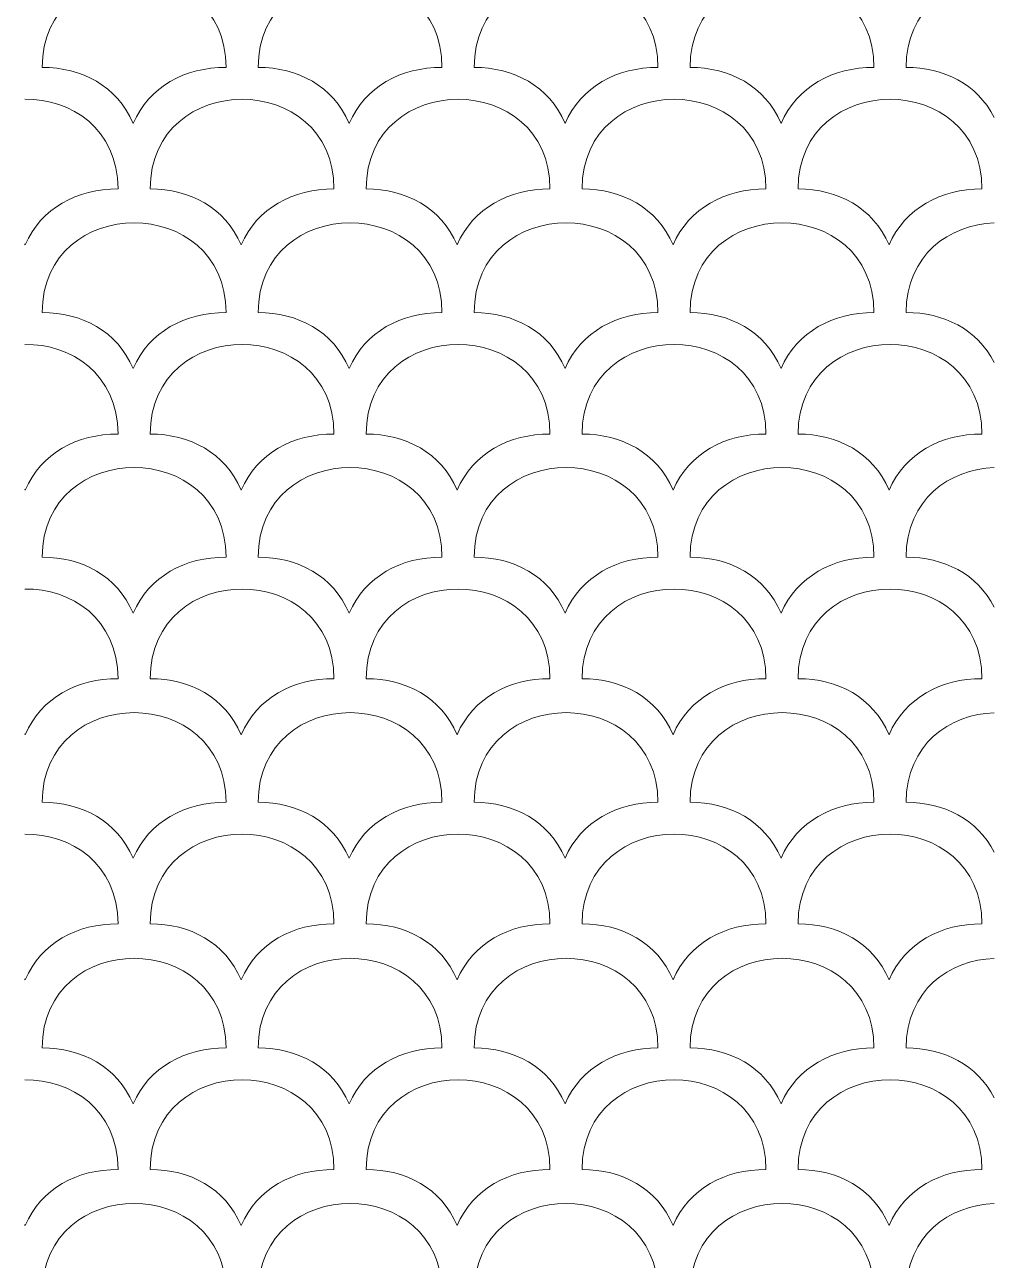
# Model space of a CAD drawing. Header units: centimetres. Extents: x 5 to 101, y -165 to 59.
# Drawn here: x 58.3 to 100.5, y -51.6 to 2.2 of the extents above; entities that cross this region are included whole.
import ezdxf

# ---------------------------------------------------------------- set-up
doc = ezdxf.new("R2010")
doc.units = ezdxf.units.CM
doc.header["$MEASUREMENT"] = 0
doc.layers.add('layer 1', color=7, linetype='Continuous')

msp = doc.modelspace()

# ---------------------------------------------------------------- linework, layer by layer
at = {"layer": 'layer 1', "color": 175, "lineweight": 9}
for points, knots in [([(63.05883, -2.13827), (62.364, -0.50336), (60.81235, 0.2991), (59.09926, 0.2991), (59.09926, 0.2991), (59.12251, 5.49975), (67.08573, 5.5009), (67.09987, 0.29849), (67.09987, 0.29849), (65.33075, 0.30512), (63.75227, -0.53118), (63.05883, -2.13827)], [0, 0, 0, 0, 0.25, 0.25, 0.25, 0.25, 0.5, 0.5, 0.5, 0.5, 1, 1, 1, 1]), ([(72.45683, -2.13827), (71.762, -0.50336), (70.21035, 0.2991), (68.49726, 0.2991), (68.49726, 0.2991), (68.52051, 5.49975), (76.48373, 5.5009), (76.49787, 0.29849), (76.49787, 0.29849), (74.72875, 0.30512), (73.15027, -0.53118), (72.45683, -2.13827)], [0, 0, 0, 0, 0.25, 0.25, 0.25, 0.25, 0.5, 0.5, 0.5, 0.5, 1, 1, 1, 1]), ([(81.85483, -2.13827), (81.16, -0.50336), (79.60835, 0.2991), (77.89526, 0.2991), (77.89526, 0.2991), (77.91851, 5.49975), (85.88173, 5.5009), (85.89587, 0.29849), (85.89587, 0.29849), (84.12675, 0.30512), (82.54827, -0.53118), (81.85483, -2.13827)], [0, 0, 0, 0, 0.25, 0.25, 0.25, 0.25, 0.5, 0.5, 0.5, 0.5, 1, 1, 1, 1]), ([(91.25283, -2.13827), (90.558, -0.50336), (89.00635, 0.2991), (87.29326, 0.2991), (87.29326, 0.2991), (87.31651, 5.49975), (95.27973, 5.5009), (95.29387, 0.29849), (95.29387, 0.29849), (93.52475, 0.30512), (91.94627, -0.53118), (91.25283, -2.13827)], [0, 0, 0, 0, 0.25, 0.25, 0.25, 0.25, 0.5, 0.5, 0.5, 0.5, 1, 1, 1, 1]), ([(100.52966, -1.8783), (99.78634, -0.41827), (98.31096, 0.2991), (96.69126, 0.2991), (96.69126, 0.2991), (96.70255, 2.82759), (98.59073, 4.12703), (100.52966, 4.19695)], [0, 0, 0, 0, 0.33333333, 0.33333333, 0.33333333, 0.33333333, 1, 1, 1, 1]), ([(67.75783, -7.42661), (67.063, -5.7917), (65.51135, -4.98924), (63.79826, -4.98924), (63.79826, -4.98924), (63.82151, 0.21141), (71.78473, 0.21256), (71.79887, -4.98985), (71.79887, -4.98985), (70.02975, -4.98322), (68.45127, -5.81952), (67.75783, -7.42661)], [0, 0, 0, 0, 0.25, 0.25, 0.25, 0.25, 0.5, 0.5, 0.5, 0.5, 1, 1, 1, 1]), ([(77.15583, -7.42661), (76.461, -5.7917), (74.90935, -4.98924), (73.19626, -4.98924), (73.19626, -4.98924), (73.21951, 0.21141), (81.18273, 0.21256), (81.19687, -4.98985), (81.19687, -4.98985), (79.42775, -4.98322), (77.84927, -5.81952), (77.15583, -7.42661)], [0, 0, 0, 0, 0.25, 0.25, 0.25, 0.25, 0.5, 0.5, 0.5, 0.5, 1, 1, 1, 1]), ([(86.55383, -7.42661), (85.859, -5.7917), (84.30735, -4.98924), (82.59426, -4.98924), (82.59426, -4.98924), (82.61751, 0.21141), (90.58073, 0.21256), (90.59487, -4.98985), (90.59487, -4.98985), (88.82575, -4.98322), (87.24727, -5.81952), (86.55383, -7.42661)], [0, 0, 0, 0, 0.25, 0.25, 0.25, 0.25, 0.5, 0.5, 0.5, 0.5, 1, 1, 1, 1]), ([(95.95183, -7.42661), (95.257, -5.7917), (93.70535, -4.98924), (91.99226, -4.98924), (91.99226, -4.98924), (92.01551, 0.21141), (99.97873, 0.21256), (99.99287, -4.98985), (99.99287, -4.98985), (98.22375, -4.98322), (96.64527, -5.81952), (95.95183, -7.42661)], [0, 0, 0, 0, 0.25, 0.25, 0.25, 0.25, 0.5, 0.5, 0.5, 0.5, 1, 1, 1, 1]), ([(58.3415, -1.08882), (60.35761, -1.06134), (62.39374, -2.36151), (62.40087, -4.98985), (62.40087, -4.98985), (60.63175, -4.98322), (59.05327, -5.81952), (58.35983, -7.42661), (58.35983, -7.42661), (58.35379, -7.4124), (58.34767, -7.39824), (58.3415, -7.38414)], [0, 0, 0, 0, 0.25, 0.25, 0.25, 0.25, 0.5, 0.5, 0.5, 0.5, 1, 1, 1, 1]), ([(63.05883, -12.80627), (62.364, -11.17136), (60.81235, -10.3689), (59.09926, -10.3689), (59.09926, -10.3689), (59.12251, -5.16825), (67.08573, -5.1671), (67.09987, -10.36951), (67.09987, -10.36951), (65.33075, -10.36288), (63.75227, -11.19918), (63.05883, -12.80627)], [0, 0, 0, 0, 0.25, 0.25, 0.25, 0.25, 0.5, 0.5, 0.5, 0.5, 1, 1, 1, 1]), ([(72.45683, -12.80627), (71.762, -11.17136), (70.21035, -10.3689), (68.49726, -10.3689), (68.49726, -10.3689), (68.52051, -5.16825), (76.48373, -5.1671), (76.49787, -10.36951), (76.49787, -10.36951), (74.72875, -10.36288), (73.15027, -11.19918), (72.45683, -12.80627)], [0, 0, 0, 0, 0.25, 0.25, 0.25, 0.25, 0.5, 0.5, 0.5, 0.5, 1, 1, 1, 1]), ([(81.85483, -12.80627), (81.16, -11.17136), (79.60835, -10.3689), (77.89526, -10.3689), (77.89526, -10.3689), (77.91851, -5.16825), (85.88173, -5.1671), (85.89587, -10.36951), (85.89587, -10.36951), (84.12675, -10.36288), (82.54827, -11.19918), (81.85483, -12.80627)], [0, 0, 0, 0, 0.25, 0.25, 0.25, 0.25, 0.5, 0.5, 0.5, 0.5, 1, 1, 1, 1]), ([(91.25283, -12.80627), (90.558, -11.17136), (89.00635, -10.3689), (87.29326, -10.3689), (87.29326, -10.3689), (87.31651, -5.16825), (95.27973, -5.1671), (95.29387, -10.36951), (95.29387, -10.36951), (93.52475, -10.36288), (91.94627, -11.19918), (91.25283, -12.80627)], [0, 0, 0, 0, 0.25, 0.25, 0.25, 0.25, 0.5, 0.5, 0.5, 0.5, 1, 1, 1, 1]), ([(100.52966, -12.5463), (99.78634, -11.08627), (98.31096, -10.3689), (96.69126, -10.3689), (96.69126, -10.3689), (96.70255, -7.84041), (98.5907, -6.54095), (100.52966, -6.47103)], [0, 0, 0, 0, 0.33333333, 0.33333333, 0.33333333, 0.33333333, 1, 1, 1, 1]), ([(67.75783, -18.09461), (67.063, -16.4597), (65.51135, -15.65724), (63.79826, -15.65724), (63.79826, -15.65724), (63.82151, -10.45659), (71.78473, -10.45544), (71.79887, -15.65785), (71.79887, -15.65785), (70.02975, -15.65122), (68.45127, -16.48752), (67.75783, -18.09461)], [0, 0, 0, 0, 0.25, 0.25, 0.25, 0.25, 0.5, 0.5, 0.5, 0.5, 1, 1, 1, 1]), ([(77.15583, -18.09461), (76.461, -16.4597), (74.90935, -15.65724), (73.19626, -15.65724), (73.19626, -15.65724), (73.21951, -10.45659), (81.18273, -10.45544), (81.19687, -15.65785), (81.19687, -15.65785), (79.42775, -15.65122), (77.84927, -16.48752), (77.15583, -18.09461)], [0, 0, 0, 0, 0.25, 0.25, 0.25, 0.25, 0.5, 0.5, 0.5, 0.5, 1, 1, 1, 1]), ([(86.55383, -18.09461), (85.859, -16.4597), (84.30735, -15.65724), (82.59426, -15.65724), (82.59426, -15.65724), (82.61751, -10.45659), (90.58073, -10.45544), (90.59487, -15.65785), (90.59487, -15.65785), (88.82575, -15.65122), (87.24727, -16.48752), (86.55383, -18.09461)], [0, 0, 0, 0, 0.25, 0.25, 0.25, 0.25, 0.5, 0.5, 0.5, 0.5, 1, 1, 1, 1]), ([(95.95183, -18.09461), (95.257, -16.4597), (93.70535, -15.65724), (91.99226, -15.65724), (91.99226, -15.65724), (92.01551, -10.45659), (99.97873, -10.45544), (99.99287, -15.65785), (99.99287, -15.65785), (98.22375, -15.65122), (96.64527, -16.48752), (95.95183, -18.09461)], [0, 0, 0, 0, 0.25, 0.25, 0.25, 0.25, 0.5, 0.5, 0.5, 0.5, 1, 1, 1, 1]), ([(58.3415, -11.75682), (60.35761, -11.72934), (62.39374, -13.02951), (62.40087, -15.65785), (62.40087, -15.65785), (60.63175, -15.65122), (59.05327, -16.48752), (58.35983, -18.09461), (58.35983, -18.09461), (58.35379, -18.0804), (58.34767, -18.06624), (58.3415, -18.05214)], [0, 0, 0, 0, 0.25, 0.25, 0.25, 0.25, 0.5, 0.5, 0.5, 0.5, 1, 1, 1, 1]), ([(63.05883, -23.45144), (62.364, -21.81653), (60.81235, -21.01407), (59.09926, -21.01407), (59.09926, -21.01407), (59.12251, -15.81342), (67.08573, -15.81227), (67.09987, -21.01468), (67.09987, -21.01468), (65.33075, -21.00805), (63.75227, -21.84435), (63.05883, -23.45144)], [0, 0, 0, 0, 0.25, 0.25, 0.25, 0.25, 0.5, 0.5, 0.5, 0.5, 1, 1, 1, 1]), ([(72.45683, -23.45144), (71.762, -21.81653), (70.21035, -21.01407), (68.49726, -21.01407), (68.49726, -21.01407), (68.52051, -15.81342), (76.48373, -15.81227), (76.49787, -21.01468), (76.49787, -21.01468), (74.72875, -21.00805), (73.15027, -21.84435), (72.45683, -23.45144)], [0, 0, 0, 0, 0.25, 0.25, 0.25, 0.25, 0.5, 0.5, 0.5, 0.5, 1, 1, 1, 1]), ([(81.85483, -23.45144), (81.16, -21.81653), (79.60835, -21.01407), (77.89526, -21.01407), (77.89526, -21.01407), (77.91851, -15.81342), (85.88173, -15.81227), (85.89587, -21.01468), (85.89587, -21.01468), (84.12675, -21.00805), (82.54827, -21.84435), (81.85483, -23.45144)], [0, 0, 0, 0, 0.25, 0.25, 0.25, 0.25, 0.5, 0.5, 0.5, 0.5, 1, 1, 1, 1]), ([(91.25283, -23.45144), (90.558, -21.81653), (89.00635, -21.01407), (87.29326, -21.01407), (87.29326, -21.01407), (87.31651, -15.81342), (95.27973, -15.81227), (95.29387, -21.01468), (95.29387, -21.01468), (93.52475, -21.00805), (91.94627, -21.84435), (91.25283, -23.45144)], [0, 0, 0, 0, 0.25, 0.25, 0.25, 0.25, 0.5, 0.5, 0.5, 0.5, 1, 1, 1, 1]), ([(100.52966, -23.19147), (99.78634, -21.73144), (98.31096, -21.01407), (96.69126, -21.01407), (96.69126, -21.01407), (96.70255, -18.48558), (98.5907, -17.18612), (100.52966, -17.1162)], [0, 0, 0, 0, 0.33333333, 0.33333333, 0.33333333, 0.33333333, 1, 1, 1, 1]), ([(67.75783, -28.73978), (67.063, -27.10487), (65.51135, -26.30241), (63.79826, -26.30241), (63.79826, -26.30241), (63.82151, -21.10176), (71.78473, -21.10061), (71.79887, -26.30302), (71.79887, -26.30302), (70.02975, -26.29639), (68.45127, -27.13269), (67.75783, -28.73978)], [0, 0, 0, 0, 0.25, 0.25, 0.25, 0.25, 0.5, 0.5, 0.5, 0.5, 1, 1, 1, 1]), ([(77.15583, -28.73978), (76.461, -27.10487), (74.90935, -26.30241), (73.19626, -26.30241), (73.19626, -26.30241), (73.21951, -21.10176), (81.18273, -21.10061), (81.19687, -26.30302), (81.19687, -26.30302), (79.42775, -26.29639), (77.84927, -27.13269), (77.15583, -28.73978)], [0, 0, 0, 0, 0.25, 0.25, 0.25, 0.25, 0.5, 0.5, 0.5, 0.5, 1, 1, 1, 1]), ([(86.55383, -28.73978), (85.859, -27.10487), (84.30735, -26.30241), (82.59426, -26.30241), (82.59426, -26.30241), (82.61751, -21.10176), (90.58073, -21.10061), (90.59487, -26.30302), (90.59487, -26.30302), (88.82575, -26.29639), (87.24727, -27.13269), (86.55383, -28.73978)], [0, 0, 0, 0, 0.25, 0.25, 0.25, 0.25, 0.5, 0.5, 0.5, 0.5, 1, 1, 1, 1]), ([(95.95183, -28.73978), (95.257, -27.10487), (93.70535, -26.30241), (91.99226, -26.30241), (91.99226, -26.30241), (92.01551, -21.10176), (99.97873, -21.10061), (99.99287, -26.30302), (99.99287, -26.30302), (98.22375, -26.29639), (96.64527, -27.13269), (95.95183, -28.73978)], [0, 0, 0, 0, 0.25, 0.25, 0.25, 0.25, 0.5, 0.5, 0.5, 0.5, 1, 1, 1, 1]), ([(58.3415, -22.40199), (60.35761, -22.37451), (62.39374, -23.67468), (62.40087, -26.30302), (62.40087, -26.30302), (60.63175, -26.29639), (59.05327, -27.13269), (58.35983, -28.73978), (58.35983, -28.73978), (58.35379, -28.72557), (58.34767, -28.71141), (58.3415, -28.69731)], [0, 0, 0, 0, 0.25, 0.25, 0.25, 0.25, 0.5, 0.5, 0.5, 0.5, 1, 1, 1, 1]), ([(63.05883, -34.11944), (62.364, -32.48453), (60.81235, -31.68207), (59.09926, -31.68207), (59.09926, -31.68207), (59.12251, -26.48142), (67.08573, -26.48027), (67.09987, -31.68268), (67.09987, -31.68268), (65.33075, -31.67605), (63.75227, -32.51235), (63.05883, -34.11944)], [0, 0, 0, 0, 0.25, 0.25, 0.25, 0.25, 0.5, 0.5, 0.5, 0.5, 1, 1, 1, 1]), ([(72.45683, -34.11944), (71.762, -32.48453), (70.21035, -31.68207), (68.49726, -31.68207), (68.49726, -31.68207), (68.52051, -26.48142), (76.48373, -26.48027), (76.49787, -31.68268), (76.49787, -31.68268), (74.72875, -31.67605), (73.15027, -32.51235), (72.45683, -34.11944)], [0, 0, 0, 0, 0.25, 0.25, 0.25, 0.25, 0.5, 0.5, 0.5, 0.5, 1, 1, 1, 1]), ([(81.85483, -34.11944), (81.16, -32.48453), (79.60835, -31.68207), (77.89526, -31.68207), (77.89526, -31.68207), (77.91851, -26.48142), (85.88173, -26.48027), (85.89587, -31.68268), (85.89587, -31.68268), (84.12675, -31.67605), (82.54827, -32.51235), (81.85483, -34.11944)], [0, 0, 0, 0, 0.25, 0.25, 0.25, 0.25, 0.5, 0.5, 0.5, 0.5, 1, 1, 1, 1]), ([(91.25283, -34.11944), (90.558, -32.48453), (89.00635, -31.68207), (87.29326, -31.68207), (87.29326, -31.68207), (87.31651, -26.48142), (95.27973, -26.48027), (95.29387, -31.68268), (95.29387, -31.68268), (93.52475, -31.67605), (91.94627, -32.51235), (91.25283, -34.11944)], [0, 0, 0, 0, 0.25, 0.25, 0.25, 0.25, 0.5, 0.5, 0.5, 0.5, 1, 1, 1, 1]), ([(100.52966, -33.85947), (99.78634, -32.39944), (98.31096, -31.68207), (96.69126, -31.68207), (96.69126, -31.68207), (96.70255, -29.15358), (98.5907, -27.85412), (100.52966, -27.7842)], [0, 0, 0, 0, 0.33333333, 0.33333333, 0.33333333, 0.33333333, 1, 1, 1, 1]), ([(67.75783, -39.40778), (67.063, -37.77287), (65.51135, -36.97041), (63.79826, -36.97041), (63.79826, -36.97041), (63.82151, -31.76976), (71.78473, -31.76861), (71.79887, -36.97102), (71.79887, -36.97102), (70.02975, -36.96439), (68.45127, -37.80069), (67.75783, -39.40778)], [0, 0, 0, 0, 0.25, 0.25, 0.25, 0.25, 0.5, 0.5, 0.5, 0.5, 1, 1, 1, 1]), ([(77.15583, -39.40778), (76.461, -37.77287), (74.90935, -36.97041), (73.19626, -36.97041), (73.19626, -36.97041), (73.21951, -31.76976), (81.18273, -31.76861), (81.19687, -36.97102), (81.19687, -36.97102), (79.42775, -36.96439), (77.84927, -37.80069), (77.15583, -39.40778)], [0, 0, 0, 0, 0.25, 0.25, 0.25, 0.25, 0.5, 0.5, 0.5, 0.5, 1, 1, 1, 1]), ([(86.55383, -39.40778), (85.859, -37.77287), (84.30735, -36.97041), (82.59426, -36.97041), (82.59426, -36.97041), (82.61751, -31.76976), (90.58073, -31.76861), (90.59487, -36.97102), (90.59487, -36.97102), (88.82575, -36.96439), (87.24727, -37.80069), (86.55383, -39.40778)], [0, 0, 0, 0, 0.25, 0.25, 0.25, 0.25, 0.5, 0.5, 0.5, 0.5, 1, 1, 1, 1]), ([(95.95183, -39.40778), (95.257, -37.77287), (93.70535, -36.97041), (91.99226, -36.97041), (91.99226, -36.97041), (92.01551, -31.76976), (99.97873, -31.76861), (99.99287, -36.97102), (99.99287, -36.97102), (98.22375, -36.96439), (96.64527, -37.80069), (95.95183, -39.40778)], [0, 0, 0, 0, 0.25, 0.25, 0.25, 0.25, 0.5, 0.5, 0.5, 0.5, 1, 1, 1, 1]), ([(58.3415, -33.06999), (60.35761, -33.04251), (62.39374, -34.34268), (62.40087, -36.97102), (62.40087, -36.97102), (60.63175, -36.96439), (59.05327, -37.80069), (58.35983, -39.40778), (58.35983, -39.40778), (58.35379, -39.39357), (58.34767, -39.37941), (58.3415, -39.36531)], [0, 0, 0, 0, 0.25, 0.25, 0.25, 0.25, 0.5, 0.5, 0.5, 0.5, 1, 1, 1, 1]), ([(63.05883, -44.81027), (62.364, -43.17536), (60.81235, -42.3729), (59.09926, -42.3729), (59.09926, -42.3729), (59.12251, -37.17225), (67.08573, -37.1711), (67.09987, -42.37351), (67.09987, -42.37351), (65.33075, -42.36688), (63.75227, -43.20318), (63.05883, -44.81027)], [0, 0, 0, 0, 0.25, 0.25, 0.25, 0.25, 0.5, 0.5, 0.5, 0.5, 1, 1, 1, 1]), ([(72.45683, -44.81027), (71.762, -43.17536), (70.21035, -42.3729), (68.49726, -42.3729), (68.49726, -42.3729), (68.52051, -37.17225), (76.48373, -37.1711), (76.49787, -42.37351), (76.49787, -42.37351), (74.72875, -42.36688), (73.15027, -43.20318), (72.45683, -44.81027)], [0, 0, 0, 0, 0.25, 0.25, 0.25, 0.25, 0.5, 0.5, 0.5, 0.5, 1, 1, 1, 1]), ([(81.85483, -44.81027), (81.16, -43.17536), (79.60835, -42.3729), (77.89526, -42.3729), (77.89526, -42.3729), (77.91851, -37.17225), (85.88173, -37.1711), (85.89587, -42.37351), (85.89587, -42.37351), (84.12675, -42.36688), (82.54827, -43.20318), (81.85483, -44.81027)], [0, 0, 0, 0, 0.25, 0.25, 0.25, 0.25, 0.5, 0.5, 0.5, 0.5, 1, 1, 1, 1]), ([(91.25283, -44.81027), (90.558, -43.17536), (89.00635, -42.3729), (87.29326, -42.3729), (87.29326, -42.3729), (87.31651, -37.17225), (95.27973, -37.1711), (95.29387, -42.37351), (95.29387, -42.37351), (93.52475, -42.36688), (91.94627, -43.20318), (91.25283, -44.81027)], [0, 0, 0, 0, 0.25, 0.25, 0.25, 0.25, 0.5, 0.5, 0.5, 0.5, 1, 1, 1, 1]), ([(100.52966, -44.5503), (99.78634, -43.09027), (98.31096, -42.3729), (96.69126, -42.3729), (96.69126, -42.3729), (96.70255, -39.84441), (98.5907, -38.54495), (100.52966, -38.47503)], [0, 0, 0, 0, 0.33333333, 0.33333333, 0.33333333, 0.33333333, 1, 1, 1, 1]), ([(67.75783, -50.09861), (67.063, -48.4637), (65.51135, -47.66124), (63.79826, -47.66124), (63.79826, -47.66124), (63.82151, -42.46059), (71.78473, -42.45944), (71.79887, -47.66185), (71.79887, -47.66185), (70.02975, -47.65522), (68.45127, -48.49152), (67.75783, -50.09861)], [0, 0, 0, 0, 0.25, 0.25, 0.25, 0.25, 0.5, 0.5, 0.5, 0.5, 1, 1, 1, 1]), ([(77.15583, -50.09861), (76.461, -48.4637), (74.90935, -47.66124), (73.19626, -47.66124), (73.19626, -47.66124), (73.21951, -42.46059), (81.18273, -42.45944), (81.19687, -47.66185), (81.19687, -47.66185), (79.42775, -47.65522), (77.84927, -48.49152), (77.15583, -50.09861)], [0, 0, 0, 0, 0.25, 0.25, 0.25, 0.25, 0.5, 0.5, 0.5, 0.5, 1, 1, 1, 1]), ([(86.55383, -50.09861), (85.859, -48.4637), (84.30735, -47.66124), (82.59426, -47.66124), (82.59426, -47.66124), (82.61751, -42.46059), (90.58073, -42.45944), (90.59487, -47.66185), (90.59487, -47.66185), (88.82575, -47.65522), (87.24727, -48.49152), (86.55383, -50.09861)], [0, 0, 0, 0, 0.25, 0.25, 0.25, 0.25, 0.5, 0.5, 0.5, 0.5, 1, 1, 1, 1]), ([(95.95183, -50.09861), (95.257, -48.4637), (93.70535, -47.66124), (91.99226, -47.66124), (91.99226, -47.66124), (92.01551, -42.46059), (99.97873, -42.45944), (99.99287, -47.66185), (99.99287, -47.66185), (98.22375, -47.65522), (96.64527, -48.49152), (95.95183, -50.09861)], [0, 0, 0, 0, 0.25, 0.25, 0.25, 0.25, 0.5, 0.5, 0.5, 0.5, 1, 1, 1, 1]), ([(58.3415, -43.76082), (60.35761, -43.73334), (62.39374, -45.03351), (62.40087, -47.66185), (62.40087, -47.66185), (60.63175, -47.65522), (59.05327, -48.49152), (58.35983, -50.09861), (58.35983, -50.09861), (58.35379, -50.0844), (58.34767, -50.07024), (58.3415, -50.05614)], [0, 0, 0, 0, 0.25, 0.25, 0.25, 0.25, 0.5, 0.5, 0.5, 0.5, 1, 1, 1, 1]), ([(63.05883, -55.47827), (62.364, -53.84336), (60.81235, -53.0409), (59.09926, -53.0409), (59.09926, -53.0409), (59.12251, -47.84025), (67.08573, -47.8391), (67.09987, -53.04151), (67.09987, -53.04151), (65.33075, -53.03488), (63.75227, -53.87118), (63.05883, -55.47827)], [0, 0, 0, 0, 0.25, 0.25, 0.25, 0.25, 0.5, 0.5, 0.5, 0.5, 1, 1, 1, 1]), ([(72.45683, -55.47827), (71.762, -53.84336), (70.21035, -53.0409), (68.49726, -53.0409), (68.49726, -53.0409), (68.52051, -47.84025), (76.48373, -47.8391), (76.49787, -53.04151), (76.49787, -53.04151), (74.72875, -53.03488), (73.15027, -53.87118), (72.45683, -55.47827)], [0, 0, 0, 0, 0.25, 0.25, 0.25, 0.25, 0.5, 0.5, 0.5, 0.5, 1, 1, 1, 1]), ([(81.85483, -55.47827), (81.16, -53.84336), (79.60835, -53.0409), (77.89526, -53.0409), (77.89526, -53.0409), (77.91851, -47.84025), (85.88173, -47.8391), (85.89587, -53.04151), (85.89587, -53.04151), (84.12675, -53.03488), (82.54827, -53.87118), (81.85483, -55.47827)], [0, 0, 0, 0, 0.25, 0.25, 0.25, 0.25, 0.5, 0.5, 0.5, 0.5, 1, 1, 1, 1]), ([(91.25283, -55.47827), (90.558, -53.84336), (89.00635, -53.0409), (87.29326, -53.0409), (87.29326, -53.0409), (87.31651, -47.84025), (95.27973, -47.8391), (95.29387, -53.04151), (95.29387, -53.04151), (93.52475, -53.03488), (91.94627, -53.87118), (91.25283, -55.47827)], [0, 0, 0, 0, 0.25, 0.25, 0.25, 0.25, 0.5, 0.5, 0.5, 0.5, 1, 1, 1, 1]), ([(100.52966, -55.2183), (99.78634, -53.75827), (98.31096, -53.0409), (96.69126, -53.0409), (96.69126, -53.0409), (96.70255, -50.51241), (98.5907, -49.21295), (100.52966, -49.14303)], [0, 0, 0, 0, 0.33333333, 0.33333333, 0.33333333, 0.33333333, 1, 1, 1, 1])]:
    msp.add_open_spline(points, degree=3, knots=knots, dxfattribs=at)

doc.saveas('drawing.dxf')
